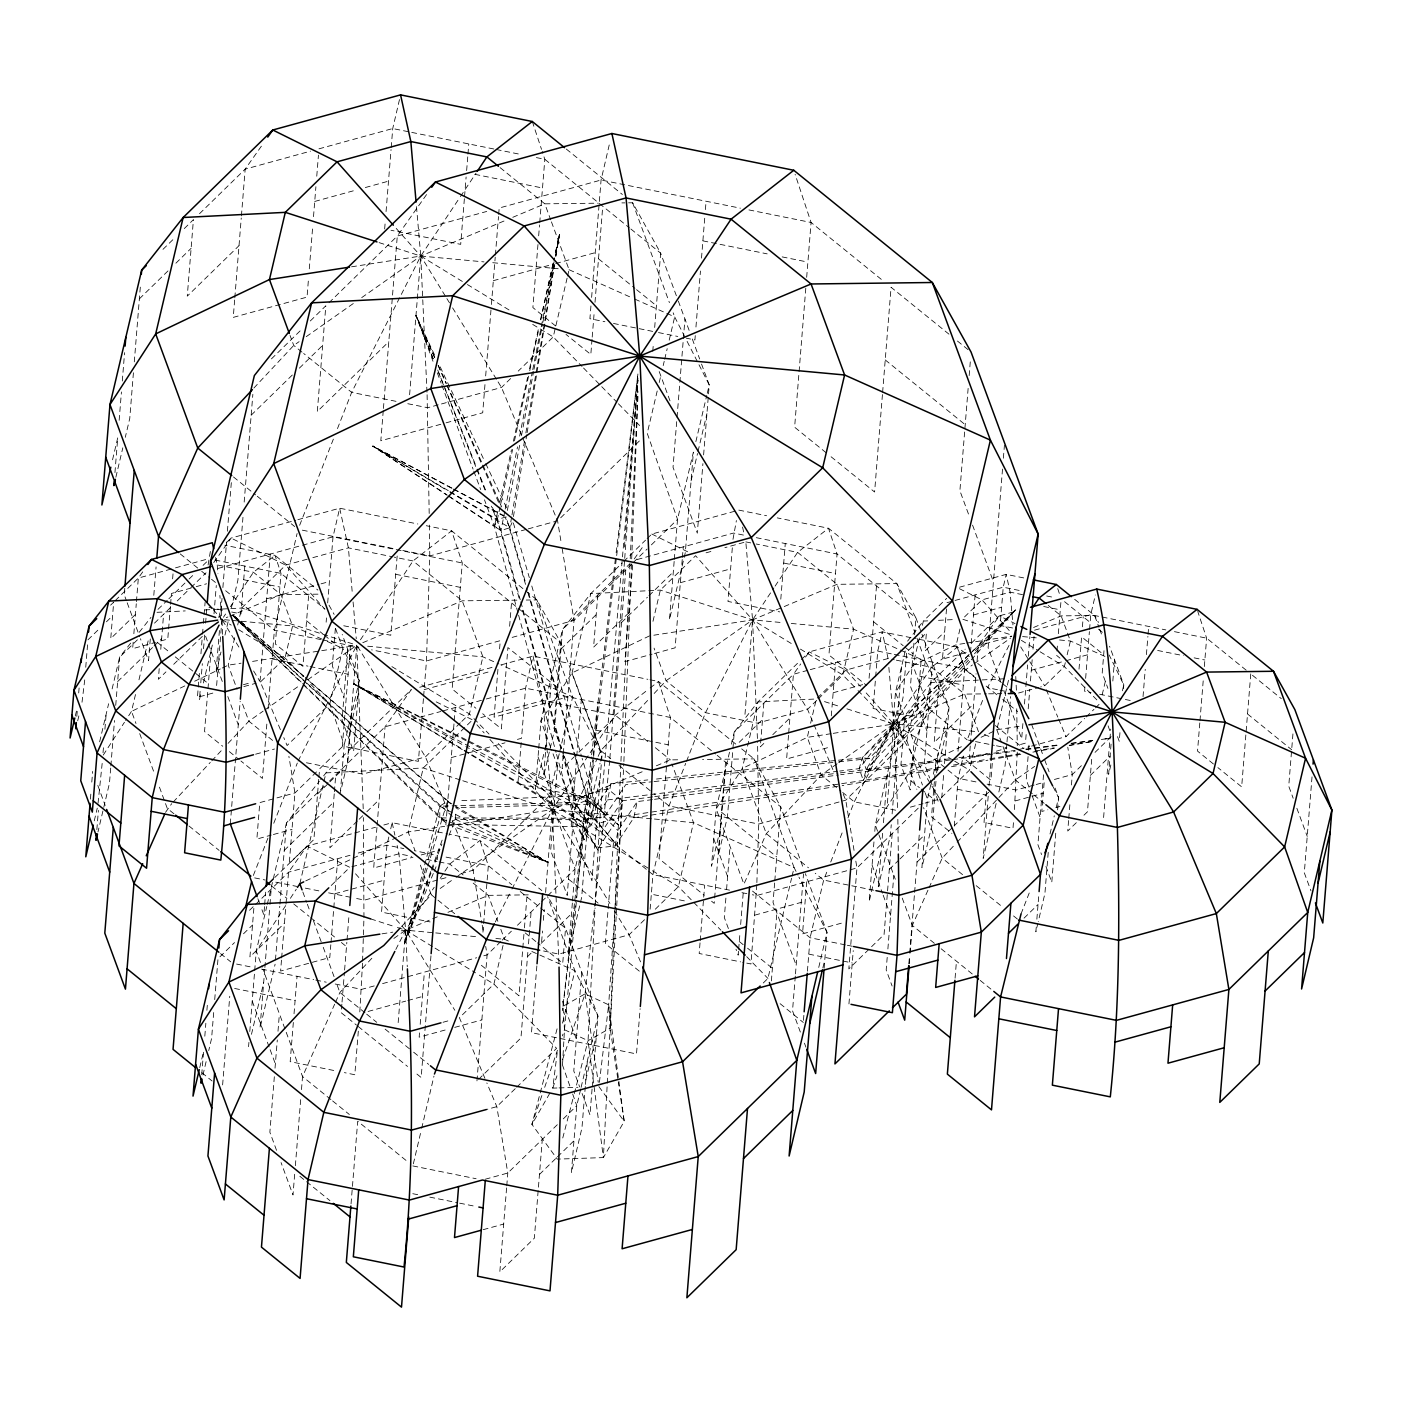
<?xml version="1.0" encoding="UTF-8"?>
<svg xmlns="http://www.w3.org/2000/svg" width="1402" height="1402" viewBox="0 0 1402 1402"><rect width="100%" height="100%" fill="white"/><g stroke="black" fill="none" stroke-linecap="round" stroke-linejoin="round"><path stroke-width="0.75" stroke-dasharray="5 3.75" d="M448.99 835.347L455.562 819.346L455.58 813.475M362.505 963.244L359.718 1013.751M362.575 961.071L363.889 919.694M363.959 917.521L363.346 817.576M756.817 884.75L750.964 963.98L742.674 962.298M756.87 882.594L758.727 824.078L757.606 744.637M1017.274 752.12L1014.347 811.46M616.74 905.745L623.802 763.722M623.89 761.531L631.601 561.028M631.689 558.855L638.068 393.208M620.841 763.442L610.15 1028.227L603.386 1157.596L557.26 1159.121L531.936 1124.369L557.453 1027.403M620.946 761.268L630.146 560.905M630.234 558.715L637.945 391.018M615.233 907.129L608.661 1004.813L624.205 1121.355L603.386 1157.596L588.051 1040.687L595.061 907.935M595.167 905.762L599.53 823.079L604.998 759.796M616.617 907.935L610.15 1028.227L618.002 1080.206M562.553 1064.241L564.48 1029.734L576.537 899.856M615.373 904.956L622.383 800.77L607.609 788.8L588.805 793.97L584.774 811.11L562.465 1010.614M609.712 760.55L595.289 901.048M609.87 758.359L624.556 560.537M624.714 558.364L637.945 380.1L624.363 547.621M76.812 716.352L77.32 710.148M78.705 692.956L79.231 686.437M84.733 679.9L81.947 702.77M85.75 667.247L87.783 641.958M114.946 472.579L117.733 437.792L111.792 462.993M119.152 420.32L121.431 391.947M122.307 381.029L124.585 352.638M90.429 799.122L91.112 790.605M91.796 782.088L92.655 771.45M133.418 372.757L129.755 418.409L125.286 437.319M134.294 361.891L140.358 286.551M96.843 829.633L98.403 810.374M102.171 763.407L97.754 806.027M103.029 752.734L103.73 744.199M104.922 729.25L106.131 714.319M124.778 588.279L124.252 594.798L126.46 600.792M110.688 768.068L109.461 783.21L97.982 831.877M110.863 765.913L114.508 720.505M115.735 705.364L119.608 657.188L132.664 640.609M133.172 642.256L132.647 648.67L155.394 642.414M133.856 633.722L136.274 603.789M136.432 601.651L138.342 578.062L144.318 569.598M150.294 638.962L148.542 660.692L140.445 638.734M153.799 595.307L156.078 566.916M159.215 668.596L158.356 679.287L165.944 671.891M160.774 649.336L163.596 614.251M170.413 606.47L167.784 639.014L157.462 641.853M170.588 604.297L171.447 593.467L194.195 587.21M172.621 578.851L173.129 572.577M199.364 673.381L197.437 697.337L216.258 692.15M200.942 653.77L202.344 636.35L172.008 665.968M202.519 634.195L203.22 625.52M203.395 623.347L203.921 616.845M204.096 614.672L205.095 602.439M208.092 565.006L210.475 550.723M200.1 691.344L199.417 699.861L201.397 691.431M200.784 682.827L202.326 663.654M203.535 648.74L204.727 633.827L207.706 641.906M205.586 623.136L206.795 608.188M234.642 299.993L233.258 317.378L307.038 297.101L308.598 277.526M234.817 297.82L241.249 218.011M241.424 215.89L245.175 169.134L262.752 144.231M211.194 648.775L204.534 731.529L222.743 746.267M214.015 613.831L216.294 585.458M219.431 630.497L215.996 673.1L220.973 652M220.289 619.842L222.007 598.391M222.883 587.561L226.546 542.048M227.404 531.218L231.418 481.377M216.627 685.508L221.954 619.474L219.869 595.464M242.967 517.285L237.884 580.288L231.418 607.714M244.176 502.074L252.851 394.33M201.713 1074.686L203.588 1051.307M204.815 1036.201L205.849 1023.232M206.9 1010.281L207.601 1001.641M244.807 566.075L240.969 613.901L228.175 611.307M213.682 1012.542L211.597 1038.391L208.723 1050.606M214.716 999.608L218.011 958.688L234.52 942.582M230.296 823.885L240.163 701.315M222.62 1084.92L229.753 996.261M270.288 554.07L260.159 680.093L253.885 681.81M266.836 724.098L262.454 778.443L240.951 761.023M268.062 708.886L274.389 630.199L297.101 533.514M309.299 268.834L312.804 225.354M313.505 216.662L315.906 186.711M316.764 176.196L318.447 155.149M248.575 1046.698L248.925 1042.369M249.784 1031.522L254.516 972.83M254.691 970.657L256.268 951.047L266.766 906.516M264.505 906.621L263.839 914.875L260.86 906.779M264.663 904.553L265.661 892.18M264.715 969.658L260.001 1028.244L275.107 964.226M264.89 967.485L269.797 906.603M269.973 904.43L271.357 887.045M275.458 959.932L279.769 906.218M279.944 904.08L286.464 823.044L319.376 781.247M308.598 595.745L302.92 666.336L275.335 643.991L281.013 573.4L275.055 555.385L224.881 545.255M281.469 960.16L280.61 971.043L329.785 957.513L330.819 944.755M281.644 957.987L285.815 906.218M285.99 904.08L288.549 872.202L306.968 846.125L352.673 833.559M274.336 1076.718L269.867 1132.22L276.58 1150.446M275.02 1068.184L277.298 1039.951M277.999 1031.241L279.401 1013.804M293.333 1022.461L290.179 1061.664L336.042 1070.935M294.034 1013.751L297.049 976.3M326.14 622.19L326.491 617.914M327.682 602.93L333.01 536.826L339.67 508.207L417.831 523.997M318.727 779.337L313.89 839.5L289.25 863.544L294.928 792.954L288.882 756.309M318.902 777.251L319.568 768.892L344.226 744.848L359.315 680.829L342.211 634.44M335.341 628.517L332.344 665.897L343.911 697.285M294.665 1174.28L293 1194.977L281.066 1162.591M295.366 1165.693L300.782 1098.292M301.483 1089.599L302.534 1076.561L334.657 1004.183M334.237 793.847L329.891 847.807L357.615 820.748M334.395 791.744L335.761 774.938M347.749 649.459L342.07 720.05L353.637 751.437L359.315 680.829L342.859 648.443L335.446 628.306M350.43 645.568L342.351 746.004L418.392 761.374L423.457 698.336M384.656 228.982L385.357 220.289M386.058 211.597L391.053 149.593M391.211 147.49L392.735 128.546L399.605 99.086M340.371 792.673L344.226 744.848L329.785 703.874L308.896 682.459M330.995 942.635L337.742 858.672M347.345 763.091L356.827 645.218L249.644 661.849M351.762 712.829L347.924 760.655L340.844 790.658M383.254 410.628L380.818 440.771L441.122 424.193M383.429 408.473L397.292 236.044L426.804 194.212M341.86 1004.165L341.177 1012.682L356.494 1025.09M342.035 1002.044L344.436 972.217M344.594 970.079L346.837 942.319M347.013 940.146L349.098 914.139M358.316 1031.171L354.811 1074.738L344.384 1072.618M409.612 394.751L420.758 256.058L416.271 204.201M397.152 555.998L390.772 635.264L340.739 625.152M376.945 827.443L373.686 868.013L412.942 857.218M377.12 825.322L385.042 726.814L411.329 689.574L325.965 772.888L320.707 779.582M351.043 1203.845L357.703 1121.249L407.842 1161.872M423.632 696.163L426.471 660.955L429.783 555.946L429.327 523.244M398.168 1022.619L405.616 930.157L398.992 853.818L397.169 845.511M464.377 198.716L460.697 244.351L391 230.261M464.553 196.543L466.112 176.967M466.638 170.571L467.795 156.235M467.953 154.185L468.776 143.933M419.496 1032.888L419.163 1037.165L446.344 1029.681M420.197 1024.319L424.385 972.129M437.284 859.654L437.617 855.395L414.379 850.699M430.957 955.831L421.161 1077.49L414.361 1071.969M445.871 824.832L454.073 722.749M454.248 720.575L455.3 707.502M484.969 384.604L482.709 412.766L443.207 423.614M485.67 375.946L491.243 306.652M491.419 304.497L495.221 257.162M495.397 255.041L498.499 216.574M498.674 214.436L499.182 208.022L601.072 180.017L740.361 208.179M497.938 669.35L494.1 717.176L567.88 696.899M499.585 648.863L500.251 640.661L426.471 660.955L371.548 649.845M537.965 244.526L532.883 307.564L556.051 326.333M538.666 235.816L539.542 224.951M539.717 222.778L544.817 159.302L542.171 151.346M482.954 932.172L483.48 925.723M483.655 923.567L488.317 865.647L479.957 840.446L449.972 834.4M509.627 626.273L511.52 602.86M476.96 1080.889L487.107 954.885L485.705 946.42M521.193 742.622L517.881 783.823L590.295 798.474L597.988 702.823M538.561 750.508L535.441 789.396L544.274 751.945M538.736 748.405L540.944 721.014L562.535 629.48L590.785 593.624L622.085 563.061M524.436 927.879L526.924 896.929M506.595 1187.915L499.831 1271.877L534.337 1238.194L538.263 1189.299M506.77 1185.794L507.787 1173.036L496.816 1106.651L486.844 1082.94M527.835 952.396L520.948 1037.953L478.485 1079.417M528.519 943.879L531.095 911.948M545.536 752.313L543.608 776.2L554.421 730.424L562.535 629.48L629.954 563.674M545.711 750.14L551.74 675.238M536.861 965.925L531.481 1032.678L636.49 1053.918L640.136 1008.686M590.943 305.916L589.909 318.692L604.91 321.741M591.626 297.399L601.072 180.017L609.923 141.952M541.628 941.706L542.504 931.016M543.363 920.308L544.221 909.618M545.588 892.478L552.265 809.62L546.973 748.545M557.488 765.878L550.671 850.541L567.214 895.422L574.014 810.742L597.287 758.359M592.03 339.266L590.82 354.478L565.987 334.377M592.205 337.093L594.308 310.999M595.009 302.306L602.58 208.337M563.148 755.59L562.097 768.629L574.277 756.747M563.324 753.417L574.031 620.367L561.781 546.219M538.438 1187.179L542.294 1139.353M581.392 698.739L571.245 824.762L591.907 880.771L601.388 762.881M572.349 903.063L568.213 954.376L581.69 897.245L588.56 811.881M572.507 900.943L575.083 868.995L600.038 763.214M597.778 595.079L593.589 647.181L628.832 612.779M581.742 972.147L573.786 1070.988L579.674 1086.953M601.546 760.848L602.036 754.749L560.747 642.729L536.896 599.916L451.619 530.832L426.278 525.715M625.783 569.86L613.848 718.122L575.801 755.257M585.3 1086.532L581.97 1127.839L571.403 1172.633L576.783 1105.687L580.638 1089.389M585.475 1084.359L587.368 1060.876M632.67 565.024L624.889 661.639L652.105 654.156M592.065 1089.056L589.979 1114.905L580.41 1088.951M592.24 1086.9L597.935 1016.064L565.549 928.212L547.884 896.491M613.463 842.69L605.349 943.651L639.855 971.604M652.754 351.411L653.455 342.701M654.681 327.49L660.657 253.149L632.617 202.782L621.892 202.904M676.693 421.651L673.03 467.287L697.32 533.181L702.91 463.624M677.043 417.288L679.69 384.534M679.865 382.36L683.195 340.879M683.37 338.688L684.947 319.043M674.152 561.431L669.455 619.772L685.315 552.563L693.394 452.145L677.534 519.353L674.309 559.328M695.269 335.621L694.919 339.932L686.349 338.197M695.953 327.017L700.457 271.024M701.508 258.108L704.733 217.923M705.399 209.581L706.082 201.24M650.125 909.179L651.334 894.178L684.474 900.89M651.509 892.022L652.911 874.638L669.034 805.94L685.701 763.371M682.231 559.503L675.133 647.812L654.208 653.577M682.406 557.4L683.265 546.868M703.611 454.931L709.237 384.937L700.404 360.98M700.036 942.88L699.177 953.5L740.606 961.877M700.211 940.76L704.68 885.118M732.317 547.796L727.988 601.44L779.775 611.903M732.983 539.367L736.4 520.545M725.57 762.162L714.214 903.344L710.867 900.645M725.22 770.399L718.402 855.132L727.463 816.718L732.615 752.664M732.948 748.405L734.28 732.002L757.974 701.911L799.876 661.008M725.885 898.104L724.308 917.521L728.707 929.403M726.569 889.464L730.039 846.457M744.988 714.319L752.576 619.877L745.811 541.891L724.887 547.656M738.503 951.257L738.188 955.165L735.997 949.224M738.661 949.312L739.976 932.996M740.659 924.496L743.235 892.618M763.845 703.138L760.322 746.863L765.001 742.306M805.799 288.181L794.619 427.207L826.952 453.407M806.676 277.316L811.075 222.48L795.109 174.304M780.791 599.162L785.278 543.52M774.623 882.98L773.045 902.485L796.178 965.242M774.798 880.807L780.739 806.851L754.013 758.868L740.606 748.002M788.52 735.261L786.61 758.99L828.757 747.389M788.678 733.106L793.427 674.274L800.7 663.952M771.38 980.927L777.006 910.932M795.302 976.09L792.516 1010.789L800.717 1033.064M795.477 973.917L803.521 873.937M806.711 881.77L802.522 933.872L842.287 922.937M803.469 1020.323L803.977 1013.909M807.412 971.218L810.111 937.745L823.657 880.088L827.583 870.064M831.298 715.861L835.574 662.673M824.113 968.274L827.005 932.348L805.361 873.639M882.436 394.575L874.603 492.014L828.652 454.791M882.612 392.402L891.076 287.27L948.944 334.149M869.082 678.217L876.495 585.948M848.946 1003.92L853.24 950.626M875.321 681.144L873.113 708.483L916.575 717.263L921.184 659.869M875.672 676.851L877.74 651.089L882.226 631.846L915.664 638.611M873.954 841.901L869.152 901.539L881.227 850.331M874.795 831.351L875.304 825.024L899.471 722.608L931.068 682.494L965.207 649.161M882.594 833.331L878.3 886.765L890.375 835.574L891.251 824.726M883.453 822.711L887.396 773.816M887.378 803.206L893.757 723.958L888.465 662.866M901.539 666.756L897 723.222L903.028 697.618L906.691 652.07L926.407 632.828L924.952 651.054L944.668 631.811M892.128 813.879L899.471 722.608L969.22 654.524M892.18 833.559L884.066 934.521L848.823 968.922L856.955 867.961L855.553 859.479M904.746 717.456L900.943 764.826L910.196 789.922L913.999 742.552L928.948 708.904L965.505 669.823L972.427 664.969M887.203 957.356L886.187 969.956L892.11 986.027M887.887 948.944L893.81 875.234M913.911 643.185L910.441 686.279L926.985 731.161M914.595 634.755L915.944 617.896L896.842 583.6L828.512 528.256L777.269 517.881M932.488 662.76L924.356 763.722L929.614 777.987M908.864 963.857L909.548 955.2M909.723 953.027L914.437 894.564M914.612 892.391L919.449 832.175M909.232 963.682L909.916 955.183M910.091 953.062L912.316 925.425L928.142 889.797M930.858 784.594L927.423 799.158L921.92 867.558L932.716 821.782L936.133 779.302M938.902 684.123L934.205 742.429L973.636 703.944M946.508 608.906L942.459 659.133L970.57 651.404L975.109 594.939M934.363 781.685L931.524 816.91L951.888 833.401M934.538 779.565L936.063 760.427M936.659 772.94L938.218 753.4M968.134 388.389L959.897 490.77L968.852 515.025M969.168 375.578L970.552 358.474M941.758 797.878L943.826 772.169M944.527 763.599L949.014 707.642L921.955 634.212M958.004 751.244L964.646 668.666L957.478 647.058L917.749 639.032M954.289 826.111L958.144 778.303L963.367 756.046M970.254 745.987L969.238 758.587L987.972 753.435M970.429 743.884L976.072 673.714M977.106 660.745L978.333 645.639L999.363 615.828L1015.942 611.272M955.077 978.175L956.444 961.176M1002.518 469.074L988.13 647.794L1000.8 682.178M1003.376 458.226L1004.428 445.24M986.517 791.447L984.029 822.431L1012.998 828.284L1013.664 819.872M989.023 785.909L990.916 762.408M992.283 763.371L990.916 780.195L962.788 757.395M1006.829 744.024L1005.094 765.562L998.627 792.971M1007.004 741.868L1010.632 696.636M1022.899 723.59L1021.672 738.784L1004.533 692.29M1024.476 704.032L1027.613 664.934M1028.314 656.241L1029.892 636.683M1026.141 734.56L1025.458 743.13L1017.116 745.426M1028.209 708.834L1029.769 689.556M1030.452 680.969L1032.17 659.711M1033.011 649.161L1034.028 636.508M1028.087 756.554L1026.229 779.67L1029.138 787.609M1028.595 750.193L1029.278 741.605M1043.526 774.815L1037.901 844.652L1041.563 854.572M1056.968 651.054L1057.651 642.379M1058.352 633.704L1061.016 600.739M1036.201 927.581L1035.868 931.787L1037.76 923.708M1036.867 919.169L1038.917 893.722M1048.223 852.398L1044.928 893.389L1038.251 921.675M1055.741 833.209L1051.78 882.314L1045.945 866.454M1057.616 809.883L1058.598 797.598L1054.952 787.679M1079.014 669.175L1081.608 636.841L1103.672 654.716M1082.414 626.817L1083.22 616.792M1068.587 820.538L1067.746 831.035L1076.841 822.168M1068.762 818.435L1069.936 803.714M1071.443 784.98L1072.285 774.57L1067.763 747.161M1084.938 686.962L1084.605 691.239L1091.036 692.535M1085.639 678.375L1089.389 631.601M1089.564 629.498L1090.756 614.724L1095.348 594.991M1091.685 759.323L1087.461 811.793L1082.905 816.244M1104.005 650.703L1102.217 672.925L1107.913 688.382M1112.837 681.022L1114.537 659.764M1103.602 817.541L1110.717 729.128M1111.067 744.094L1108.631 774.342L1110.962 764.493M1119.953 732.668L1119.252 741.343L1116.395 733.632M1123.493 688.522L1123.791 684.877L1109.56 646.252M1143.033 696.654L1145.241 669.315M1146.415 654.611L1147.888 636.385M1148.045 634.387L1148.694 626.431M1199.797 722.924L1197.536 751.104L1216.2 766.228M1199.972 720.751L1203.477 677.376M1204.336 666.528L1206.631 638.155L1197.746 611.412M1250.759 673.906L1241.664 786.855L1217.9 767.613M1291.487 751.875L1288.736 786.172L1293.17 798.229M1291.838 747.616L1293.187 730.757M1312.027 776.866L1304.298 872.815L1310.975 890.883M605.173 757.623L622.295 559.065M622.488 556.892L637.928 377.979M576.73 897.701L584.774 811.11L591.346 756.957M562.605 1059.439L585.09 993.86L595.044 903.203M593.116 757.133L576.169 897.981M593.361 754.959L616.424 557.751M616.687 555.578L637.963 373.528L615.811 555.49M599.408 1082.309L608.661 1004.813L585.09 993.86L563.008 1006.303L564.48 1029.734L562.36 1035.903M591.609 754.784L615.548 557.663M563.008 1006.303L575.907 900.137M556.962 1087.987L552.756 1088.127L557.348 1051.518M513.447 516.584L526.784 434.778M527.134 432.622L554.526 264.715M555.928 256.11L559.451 234.59L554.701 255.883M511.625 517.005L509.802 527.783L525.505 582.443M511.993 514.849L524.401 441.56M525.873 432.92L554.333 264.768M555.788 256.145L559.451 234.59L554.806 255.847M507.349 510.468L519.862 444.171M521.474 435.619L533.601 371.46M534.004 369.322L542.486 324.405M542.889 322.267L553.79 264.522M555.402 255.97L559.451 234.59L555.21 256.023M652.351 799.613L637.209 801.611L633.792 817.787L615.092 846.002L598.531 847.789L584.879 834.137L587.806 818.698L610.974 783.736L647.794 779.933M615.092 846.002L618.019 830.562L637.209 801.611M504.808 511.169L500.987 530.464L520.23 599.723M505.228 509.031L517.513 446.852M519.634 436.127L532.339 371.81M532.76 369.655L554.789 258.161M584.879 834.137L607.557 799.911L610.974 783.736M500.093 506.805L497.324 519.564L494.38 526.469L518.004 613.007M500.567 504.685L512.624 449.394M514.464 440.876L529.308 372.827M529.763 370.689L539.051 328.156M540.892 319.656L554.351 257.986M497.71 511.555L494.38 526.469L500.987 530.464L509.802 527.783L512.01 522.613M499.603 503.038L511.467 449.762M513.377 441.244L527.625 377.331M529.518 368.814L538.543 328.331M540.453 319.814L554.228 258.021M388.827 836.994L386.934 845.161L381.537 912.106L430.116 921.938M390.72 828.827L392.157 822.694L447.834 833.962M413.345 1163.853L421.196 1130.433M421.687 1128.33L433.954 1076.123M115.875 477.223L122.815 447.816M75.287 716.001L77.18 708.01M77.706 720.786L79.125 714.775M99.647 741.816L108.62 703.734M112.125 688.925L119.608 657.188L137.799 639.417M94.267 820.836L97.264 808.148M135.486 694.533L131.508 711.375L125.619 720.488M138.973 679.795L148.892 637.7M203.395 682.984L212.35 645.025M218.817 617.599L221.306 607.048M224.951 635.124L228.929 618.264M234.695 637.665L228.211 665.179L237.061 689.188M237.692 624.977L241.687 608.047L285.675 565.111L310.771 558.224M199.75 1067.605L203.115 1053.34M202.957 1075.054L206.795 1058.755M267.274 904.395L286.464 823.044L328.05 782.456M251.484 1034.308L263.664 982.697M299.818 883.751L323.459 783.56M323.95 781.422L325.965 772.888L423.246 767.981L460.715 780.073M350.675 726.499L358.211 694.498M567.109 278.139L553.229 336.936L518.232 371.109M567.6 276.036L569.089 269.727L551.424 221.814M544.765 749.877L546.237 743.621M503.055 945.386L493.925 984.081L459.418 1017.747L486.021 1080.977M559.24 753.768L549.321 795.863L473.122 870.239L458.507 874.27M559.748 751.665L572.664 696.934L536.896 599.916L526.241 600.038M657.205 390.983L647.216 433.306L677.534 519.353L648.618 547.569M659.203 382.518L661.201 374.054M663.199 365.589L664.197 361.348M664.688 359.227L667.194 348.642M669.192 340.178L674.677 316.905L673.17 312.821M600.547 761.093L602.036 754.749L572.664 696.934L500.847 664.846M586.597 836.275L600.074 779.144M652.981 621.314L660.342 590.102L695.585 555.718L752.576 619.877L807.552 709.359L833.857 771.906M695.865 441.63L706.766 395.434M707.256 393.331L709.237 384.937L686.524 340.23M562.517 1023.162L574.89 970.727L547.586 896.632M691.081 480.833L697.513 453.529M698.021 451.426L706.941 413.625M652.596 796.897L622.383 800.77L618.335 817.892L599.53 823.079L584.774 811.11M581.111 1087.356L597.935 1016.064L574.89 970.727L539.682 954.99M585.826 1080.013L596.393 1035.202M729.513 752.208L716.159 808.814L711.533 866.208L720.593 827.793M731.406 744.129L734.28 732.002L793.427 674.274L808.165 670.209M808.709 731.301L807.289 737.364L821.169 775.026L841.025 791.114M810.619 723.222L816.35 698.967L845.914 670.103L888.079 658.519L894.283 659.764M763.284 982.977L767.928 978.421L791.569 878.23M792.077 876.092L794.093 867.558L754.013 758.868L702.56 759.498M818.733 967.45L827.005 932.348L798.93 877.091M822.851 967.941L824.814 959.687M905.254 651.001L895.492 692.36L892.426 730.617L898.454 705.013M919.397 637.98L912.912 665.442L895.492 692.36L913.999 742.552L958.144 778.303L976.756 782.071M922.376 625.31L923.375 621.086L946.665 598.356M959.967 628.972L956.252 644.727L965.505 669.823L975.687 678.077M933.311 774.202L949.014 707.642L925.478 661.306L915.681 634.72M937.149 770.855L947.454 727.165M941.425 797.51L969.448 770.171L975.652 743.884M997.295 727.726L1008.897 678.568M996.139 803.521L983.188 858.375L988.515 792.323L954.324 825.69M1065.292 662.655L1064.363 666.581L1044.648 685.841L1040.634 686.945M1067.15 654.769L1070.409 640.994L1061.156 615.881L1047.574 604.893M1050.01 833.98L1054.304 815.789M1056.214 807.692L1058.598 797.598L1052.674 785.926M1102.165 694.849L1105.652 680.075M1122.406 690.783L1123.791 684.877L1109.175 654.997M562.763 1137.968L573.751 1095.681M574.312 1093.56L588.051 1040.687L610.15 1028.227L608.661 1004.813M841.673 783.665L863.282 780.441L866.191 769.523L893.757 723.958L931.524 667.299L957.478 647.058L969.273 656.627M454.967 817.962L572.156 818.225L584.424 839.798L573.313 815.649L576.362 804.362L562.903 755.836M464.132 750.753L582.04 822.185L593.169 817.857L596.218 806.571L582.11 758.254M425.682 868.101L404.547 943.371L433.341 873.358M428.031 859.741L439.772 817.927L439.79 806.203L232.644 615.145L452.338 816.385M427.26 868.101L404.547 943.371L431.203 872.447M427.89 866.015L447.466 801.208L305.531 677.937M541.855 1095.575L531.936 1124.369L550.671 1091.755M544.677 1087.339L557.418 1050.308M552.756 1088.127L556.98 1075.825M430.712 871.536L404.547 943.371L439.79 806.203L447.466 801.208L548.007 862.458L451.987 825.901M431.448 869.485L443.418 836.661M431.974 870.432L441.875 844.092M299.66 525.277L333.536 438.686M337.479 428.609L351.657 392.367L420.758 256.058L459.225 198.383M253.341 875.461L268.255 837.327M273.758 823.289L297.312 763.074M686.489 761.356L705.521 712.689L752.576 619.877L773.904 587.894M830.72 862.037L843.268 829.931M847.982 817.892L854.274 801.839L893.757 723.958L964.629 694.113L986.447 693.85M973.426 741.132L967.17 739.87L982.855 699.738M1021.024 913.946L1030.593 889.516M434.164 871.361L436.635 865.349M165.524 812.336L171.727 803.626M335.534 1002.237L339.88 992.458L373.545 956.462M598.146 756.432L600.722 750.613L648.25 699.791M929.018 887.834L942.197 858.147L955.621 843.776M298.1 761.076L356.827 645.218L425.437 756.887L448.868 812.582M395.802 949.487L405.616 930.157L434.199 887.291M495.292 921.99L511.011 890.989M511.993 889.061L552.265 809.62L615.233 715.195L648.495 689.258M1009.019 645.393L987.569 687.699L997.926 689.802M940.514 767.245L863.282 780.441L893.757 723.958L976.335 731.564M103.257 755.065L124.445 722.293M285.693 905.587L256.268 951.047L262.227 967.24M290.389 898.314L296.278 889.218M587.806 818.698L604.367 816.91L625.8 784.577L651.86 781.808M622.383 800.77L601.458 832.35L593.116 821.73M598.531 847.789L618.965 816.945L839.5 783.981M460.434 196.578L476.049 173.147M222.62 634.335L221.954 619.474L225.582 614.023M230.419 606.751L253.429 572.261L275.055 555.385L317.886 590.084M360.419 639.838L413.029 560.94L451.619 530.832L462.274 562.973L452.145 688.978L475.909 708.238M440.158 878.353L443.733 872.99M444.925 871.203L449.692 864.07L479.957 840.446L541.82 890.568M775.096 586.124L797.598 552.37L828.512 528.256L837.064 554L828.933 654.944L866.734 685.56M213.752 562.57L231.05 538.07L295.804 520.265M634.265 558.907L644.289 544.695M805.554 657.082L809.199 651.912L882.226 631.846L888.079 658.519M866.208 692.956L893.757 723.958L859.216 768.629L839.693 771.065M139.184 632.32L150.943 617.406M907.585 641.152L923.375 621.086L927.703 620.876M969.833 661.429L873.148 770.434L840.674 774.71M971.288 659.799L1016.029 609.362L970.517 653.262M952.834 760.024L893.757 723.958L862.265 757.746L859.216 768.629L863.282 780.441M253.867 388.056L293.737 345.435L299.099 341.667M173.2 802.049L210.282 762.408M211.772 760.83L222.164 749.72M228.088 743.375L248.855 721.189L263.12 711.147M401.603 926.477L431.29 894.739L419.338 862.353M654.191 693.447L666.09 680.741L752.576 619.877L837.047 584.319L896.842 583.6L914.928 632.67M968.957 654.787L862.265 757.746L866.191 769.523L968.554 660.114M974.478 653.77L1016.029 609.362L974.688 651.334M957.128 842.181L1015.328 779.968L1034.676 766.351M838.659 761.864L869.082 758.622L968.572 657.556M162.982 249.346L175.162 237.464M184.293 228.561L193.423 219.641L187.272 296.155L239.023 245.648M199.522 213.7L245.175 169.134L310.525 151.153M139.359 298.854L168.293 270.621M175.898 263.19L191.11 248.329M271.445 358.877L302.517 328.541M310.298 320.97L325.825 305.794L317.325 411.469L388.792 341.702M328.944 302.762L397.292 236.044L486.704 211.457M251.168 415.185L293.123 374.229M299.345 368.165L322.635 345.418M110.618 605.138L113.685 602.124L110.758 638.558L135.398 614.514M115.227 600.617L138.342 578.062L171.394 568.984M87.94 639.838L100.278 627.816M106.429 621.805L112.598 615.793M157.97 609.397L167.294 600.301M168.853 598.777L187.517 580.568M189.06 579.044L193.739 574.487M203.062 565.392L209.284 559.31M226.388 542.627L231.05 538.07L285.675 565.111L324.878 609.257M154.5 623.136L171.184 606.856M177.248 600.932L189.375 589.085M190.9 587.596L206.059 572.787M117.645 681.582L152.538 647.531M154.045 646.042L161.633 638.646M510.608 378.54L501.478 387.46L440.351 404.267M280.418 729.653L260.386 682.038L285.027 657.976L292.58 625.975L281.013 594.606L253.429 572.261L217.222 564.936L215.435 556.857M560.677 517.794L641.029 439.352M316.501 771.906L294.928 792.954L259.791 802.61L256.864 839.044L271.34 835.066M329.593 780.949L385.042 726.814L440.841 711.48M317.553 793.953L328.348 783.42M329.873 781.913L342.211 769.891M284.273 850.366L333.553 802.259M274.774 877.529L306.968 846.125L349.799 867.33L330.311 886.379M249.556 910.266L254.06 905.885L249.942 956.883L284.448 923.217M255.567 904.395L288.549 872.202L350.044 855.29M359.157 819.241L365.309 813.23M366.851 811.723L379.171 799.701M623.645 561.536L645.551 540.156M647.128 538.631L651.807 534.039L736.769 510.678M243.51 933.785L252.518 925.005M460.329 722.836L425.437 756.887L362.732 774.132L306.425 762.758M461.836 721.364L469.425 713.951L482.901 656.837L462.257 600.827L413.029 560.94L394.26 557.137M631.864 563.919L574.031 620.367L510.784 637.77M633.389 562.43L647.093 549.058M471.002 721.382L423.246 767.981L408.157 831.982L414.869 850.208M560.958 649.021L596.2 614.619M621.542 622.47L647.426 597.217M648.951 595.727L673.293 571.946M500.759 941.548L487.107 954.885L478.748 957.18M502.267 940.076L511.38 931.191M517.443 925.267L540.191 903.063M541.715 901.574L546.254 897.14M547.779 895.65L575.083 868.995L549.321 795.863L496.553 741.781M801.436 659.501L809.199 651.912L845.914 670.103L860.407 686.419M739.187 742.324L762.53 719.541M527.502 956.655L532.041 952.221M541.154 943.336L571.49 913.718M772.782 734.701L789.904 717.999M816.735 700.387L807.552 709.359L757.308 723.169L705.521 712.689L666.09 680.741L654.051 648.11M818.277 698.879L842.777 674.958L853.59 629.183L837.047 584.319L797.598 552.37L756.169 543.994M644.534 919.712L629.13 934.748L558.872 954.079L541.838 950.626M655.312 909.197L678.428 886.642L693.517 822.641L671.891 763.932M971.428 643.097L999.363 615.828L1015.03 623.592M515.217 1088.706L496.816 1106.651L486.441 1109.508M516.742 1087.216L556.576 1048.328L493.925 984.081L477.363 973.969M970.745 653.034L978.333 645.639L1011.631 636.473M897.701 744.48L937.132 705.977M557.295 1124.719L507.787 1173.036L484.391 1179.468M563.289 1118.866L576.783 1105.687L571.736 1091.334M539.472 1174.42L555.963 1158.315M557.47 1156.86L573.961 1140.755M918.24 808.13L856.955 867.961L756.467 895.58L752.331 894.756M889.306 869.38L898.507 860.407M900.031 858.918L924.549 834.979M917.048 862.09L952.782 827.198M1031.539 746.109L1066.011 736.628L1084.64 718.455M1086.199 716.93L1093.963 709.359M1095.505 707.852L1100.167 703.296M1081.38 765.685L1072.285 774.57L1054.216 779.53M1095.032 752.366L1111.716 736.085M1090.388 775.359L1110.104 756.116M1024.056 918.135L1038.058 904.465M650.16 687.961L658.467 681.477L738.942 746.653M306.267 336.638L354.566 302.639M361.716 297.61L420.758 256.058L504.79 220.692M264.908 709.903L300.554 684.807M307.686 679.795L356.827 645.218L363.223 808.884M440.175 888.482L454.406 878.476M456.193 877.214L552.265 809.62L644.359 770.837M393.857 938.429L405.616 930.157L437.88 916.575M974.145 663.742L1010.439 638.208M837.099 763.81L821.169 775.026L766.316 833.647L743.919 884.119L716.159 808.814L742.289 768.436L757.974 701.911L814.176 699.072M838.869 762.565L893.757 723.958L939.883 799.035L925.127 803.083M452.495 821.344L455.562 819.346L595.675 819.732L615.32 843.18L593.169 817.857L465.85 746.6M184.801 685.928L131.508 711.375L135.994 723.502M194.668 681.214L220.324 668.947M222.287 668L228.211 665.179L241.074 663.181M649.547 635.877L572.069 672.89L540.944 721.014L550.723 747.511M305.724 880.929L396.328 837.642M398.308 836.696L408.157 831.982L444.714 826.321M961.369 746.705L910.143 771.188L875.304 825.024L895.3 879.247M981.067 737.294L996.822 729.776L1022.444 725.798M512.782 217.31L544.8 203.833L598.339 203.185M213.402 609.852L221.954 619.474L227.86 616.985M229.823 616.144L281.013 594.606L322.828 594.097M362.803 642.694L462.257 600.827L517.706 600.144M656.381 765.79L670.384 759.884L678.971 759.779M1033.589 627.483L1061.156 615.881L1094.594 615.478L1098.485 622.453M447.957 912.334L488.299 895.352L530.604 894.827M462.257 749.614L353.725 683.843L576.362 804.362L587.508 800.034L618.475 824.902L597.375 803.994L586.404 795.477L458.314 800.752M318.955 148.84L392.735 128.546L409.629 131.963M314.731 201.45L356.879 189.848M365.326 187.535L388.512 181.156M493.329 280.68L553.632 264.084M555.718 263.523L595.219 252.658M438.248 404.845L427.698 407.737L404.459 403.04M297.89 519.686L339.67 508.207L348.397 547.867L352.323 593.291M175.513 567.845L208.6 558.75M218.029 568.441L333.01 536.826L462.274 562.973L516.602 606.978M196.245 586.649L206.585 583.793M312.856 557.645L348.397 547.867L392.174 556.717M266.695 598.794L318.955 584.424M321.04 583.845L329.417 581.55M526.153 529.448L429.783 555.946L402.181 550.355M528.256 528.869L555.49 521.386M637.209 559.521L733.491 533.058L745.917 535.564M706.047 552.826L714.424 550.53M243.44 684.684L251.799 682.388M243.843 686.577L256.251 683.177M680.373 582.689L730.617 568.879M419.724 687.26L493.171 667.072M501.565 664.758L533.04 656.101L647.847 679.322M424.158 689.644L491.611 671.102M255.62 754.188L274.512 749.001M442.909 710.919L484.233 699.545M486.301 698.985L525.575 688.189L670.419 717.473L715.546 754.031M480.816 717.596L542.802 700.544L615.233 715.195L648.653 742.289M959.546 587.193L1006.215 574.364L1025.02 578.185M947.016 602.667L953.027 601.002M955.042 600.459L1003.219 587.21L1021.848 590.978M451.269 757.606L505 742.832M517.408 739.415L521.544 738.276L525.575 688.189L533.04 656.101L542.802 700.544L546.78 746.355M973.496 614.97L1001.606 607.241M810.286 669.63L877.74 651.089L892.215 654.015M273.408 834.505L292.002 829.388M1034.536 630.181L1090.756 614.724L1165.851 629.919M833.156 692.746L862.668 684.632M354.759 832.981L375.526 827.268M383.85 824.989L392.157 822.694L394.891 835.136M358.229 853.047L386.934 845.161L403.829 848.578M1031.311 670.261L1063.767 661.341M1065.8 660.78L1087.531 654.804M351.849 866.769L398.992 853.818L411.662 856.377M421.213 854.94L439.807 849.84M1018.553 693.009L1038.619 687.488M334.92 893.74L384.113 880.228M445.976 877.705L364.502 900.102L353.935 897.963M996.296 751.157L1006.706 748.282M1019.359 749.457L1029.506 746.67M910.371 807.149L923.007 803.661M1034.133 785.05L1016.064 790.027L987.096 784.156M1036.148 784.507L1044.175 782.298L1041.826 811.443L1047.855 809.795M1015.188 800.945L1043.298 793.217M374.229 985.921L361.681 989.356L334.57 983.889M382.588 983.608L476.662 957.759M1055.881 807.587L1059.894 806.483M368.078 1011.455L405.704 1001.116M407.789 1000.537L422.423 996.507M754.889 915.12L805.134 901.311M443.032 1022.268L451.216 1020.008M454.704 1027.386L481.867 1019.92M483.182 1229.677L503.686 1224.051M938.639 769.015L842.164 785.628M951.485 766.719L987.902 760.182M990.04 759.796L1022.163 754.048M1032.871 752.12L1054.286 748.282M1069.288 745.584L1092.841 741.36L1069.218 745.251M953.378 765.036L987.709 759.183M989.847 758.815L1019.885 753.68M1034.904 751.121L1054.199 747.827M351.587 266.801L420.758 256.058L484.023 261.894M653.84 635.211L752.576 619.877L782.667 622.646M964.786 643.395L956.252 644.727L912.912 665.442L928.948 708.904L967.17 739.87M966.924 643.062L1011.771 636.105M831.071 733.684L807.289 737.364L742.289 768.436L766.316 833.647L808.481 867.803M833.226 733.351L893.757 723.958L897.718 810.619M446.87 825.971L552.265 809.62L652.228 818.838M633.792 817.787L840.026 785.961M382.01 933.82L392.735 932.155M401.322 930.823L405.616 930.157L433.551 932.733M950.661 759.902L873.148 770.434L866.191 769.523M952.799 759.621L1015.241 751.139M1026.019 749.684L1058.3 745.303M1071.233 743.551L1092.754 740.624M1101.376 739.45L1109.981 738.293L1101.359 739.397M654.524 799.315L838.519 775.008M654.752 796.616L838.133 773.115M840.289 772.852L950.328 758.745M958.95 757.641L1015.048 750.456M1025.843 749.071L1060.35 744.655M1071.146 743.27L1092.719 740.501M607.557 799.911L837.52 771.328M654.033 781.562L836.486 762.092M656.469 779.039L836.275 760.427M838.431 760.199L862.265 757.746L869.082 758.622M157.024 612.323L185.257 610.904M204.78 609.923L228.666 608.713M230.839 608.591L241.687 608.047L354.776 644.552M938.516 620.332L955.813 619.456M1004.568 678.778L931.068 682.494L910.143 771.188L916.855 789.379M559.048 1087.917L577.922 1087.304M597.375 803.994L455.58 807.622L548.007 862.458L439.772 817.927L302.534 683.931M988.62 693.815L1001.711 693.657M446.274 817.944L439.772 817.927L447.904 824.341L583.127 826.742L598.303 850.628L582.04 822.185L562.202 750.824M492.75 262.7L558.189 268.728M1022.584 636.578L1039.969 638.19M1059.544 639.978L1070.409 640.994L1108.719 658.099M791.254 623.452L853.59 629.183L925.478 661.306L906.779 740.571L845.739 800.156L758.727 824.078L669.034 805.94L654.051 793.795M238.901 647.076L221.954 619.474L230.506 620.262M232.644 620.455L292.58 625.975L325.457 640.661M367.692 646.217L482.901 656.837L498.867 663.952M654.401 819.031L693.517 822.641L794.093 867.558L797.966 875.181M435.707 932.926L478.695 936.886M495.887 938.481L504.492 939.27L508.4 941.022M411.75 132.401L494.117 149.05M496.238 149.488L521.579 154.606M536.37 157.602L544.817 159.302L629.218 227.685M748.931 209.914L811.075 222.48L882.559 280.382M474.91 174.339L542.504 188.008M702.893 240.864L767.174 253.867M782.176 256.899L807.903 262.104M613.48 323.459L656.346 332.134M658.484 332.572L677.779 336.462M396.012 401.34L351.657 392.367L303.673 353.479M738.836 510.118L766.596 515.726M1046.681 595.99L1054.952 597.673M756.274 537.667L837.064 554L915.944 617.896L921.202 632.179M1022.531 594.658L1010.123 592.152L982.013 599.881L962.298 619.123L1011.841 635.106M745.811 541.891L754.101 543.573M1174.438 631.654L1206.631 638.155L1249.059 672.522M1043.719 606.505L1060.28 609.852M783.7 563.061L835.487 573.541M1157.666 650.475L1183.411 655.68M1194.136 657.853L1204.861 660.009M1012.559 627.973L1000.152 625.467L1003.219 587.21L1006.215 574.364L1010.123 592.152L1012.945 624.871M302.341 530.166L393.682 548.638M1099.624 694.27L1131.8 700.79M894.283 654.436L964.646 668.666L976.23 678.042M896.351 660.184L931.524 667.299L964.629 694.113L978.508 731.756M999.994 690.222L1006.198 691.466M919.87 676.272L963.314 685.052M395.679 574.294L460.312 587.368M214.997 560.046L281.013 573.4L324.826 608.889M243.72 579.727L279.927 587.052M975.529 741.57L994.333 745.373M996.436 745.794L1006.881 747.897M649.967 679.742L658.467 681.477L670.419 717.473L659.045 858.672L704.19 895.23M209.021 607.434L226.055 610.886M320.725 639.557L274.389 630.199L224.741 589.979M322.828 639.995L358.877 647.286M957.251 789.238L986.219 795.092M272.076 658.887L307.984 666.143M310.105 666.581L348.117 674.257M595.797 730.162L668.211 744.795M895.65 810.198L854.274 801.839L842.672 792.445M873.832 890.235L823.657 880.088L815.228 873.253M729.548 890.147L652.911 874.638L647.969 870.66M741.973 892.653L750.245 894.336M446.064 857.113L488.317 865.647L511.818 884.697M426.453 859.373L437.003 861.494M439.124 861.932L449.692 864.07L463.116 874.953M845.283 944.86L810.111 937.745L752.191 890.813M847.351 945.263L853.555 946.525M808.796 954.131L852.241 962.929M254.673 877.897L265.223 880.035M275.791 882.173L296.909 886.432M305.356 888.149L320.147 891.129M328.594 892.846L351.832 897.543M236.588 964.068L253.254 967.433M261.596 969.132L313.733 979.665M315.818 980.086L326.228 982.189M234.625 988.463L295.086 1000.678M412.854 1165.938L476.119 1178.732M412.784 1193.698L421.319 1195.415M429.836 1197.133L457.525 1202.741M459.646 1203.161L476.698 1206.614M379.083 242.616L420.758 256.058L465.534 283.397M791.236 643.483L752.576 619.877L660.342 590.102L590.785 593.624L572.069 672.89L600.722 750.613L610.729 758.71M824.499 701.596L838.746 706.205M846.896 708.834L893.757 723.958M462.783 780.739L552.265 809.62L650.598 869.661M370.724 918.906L395.346 926.845M397.397 927.511L405.616 930.157L433.2 947.016M569.089 269.727L632.845 298.205M634.826 299.099L674.677 316.905L685.543 338.285M984.344 734.368L990.18 736.979M327.385 641.52L342.859 648.443L329.785 703.874L287.095 745.531L283.765 737.592M531.866 951.502L537.737 954.131M564.48 1029.734L588.051 1040.687M455.562 819.346L548.007 862.458L439.79 806.203L573.856 802.487L587.578 821.537L576.362 804.362M959.406 588.682L982.013 599.881L1011 632.512M651.807 534.039L687.961 551.95M436.197 701.876L472.544 719.874M586.404 795.477L604.595 814.089L587.508 800.034L353.725 683.843L462.572 749.194M466.235 740.782L353.725 683.843L463.939 745.531M468.18 741.763L596.218 806.571M452.04 488.159L372.844 446.099L447.22 495.274M453.985 489.193L504.194 515.866M451.426 488.106L372.844 446.099L446.852 494.818M453.337 489.123L506.998 517.811M448.29 490.63L372.844 446.099L447.886 490.858M450.165 491.734L497.324 519.564L519.564 599.741M449.779 491.979L509.802 527.783L505.386 517.776M464.448 750.315L573.313 815.649L582.04 822.185M467.409 284.536L512.186 311.875M532.707 324.405L553.229 336.936L582.04 366.465M1021.375 640.346L1038.199 650.616M1040.056 651.755L1064.363 666.581L1098.677 701.771M800.437 649.108L842.777 674.958L856.499 689.013M954.674 761.146L969.448 770.171M391.894 666.616L469.425 713.951L472.439 717.053M652.456 870.782L678.428 886.642L720.908 930.209M221.954 619.474L231.225 625.134M238.638 629.656L285.027 657.976L302.937 676.342M435.041 948.138L475.523 972.848M448.658 496.01L500.987 530.464L491.366 506.14M449.026 496.483L494.38 526.469L484.479 499.848M572.156 818.225L583.127 826.742M447.466 801.208L450.708 803.767M957.443 341.036L969.36 350.693M885.223 359.928L965.224 424.718M1252.459 675.273L1281.305 698.652M566.285 149.05L622.4 194.51M1247.535 713.986L1291.663 749.737M630.882 229.017L660.657 253.149L677.587 299.064M1074.668 599.32L1094.594 615.478L1098.975 627.342M1064.556 601.668L1091.702 623.662M1098.502 629.165L1105.284 634.668M500.111 167.644L544.8 203.833L550.688 219.816M598.514 258.827L634.913 288.321M636.578 289.671L656.434 305.759M1056.617 655.4L1060 658.151M977.72 663.444L1001.326 682.581M1003.008 683.948L1008.056 688.032M986.149 686.086L997.733 695.48M1002.71 699.493L1017.607 711.568M873.621 621.769L903.203 645.726M904.851 647.058L913.053 653.718M995.315 725.535L1023.46 748.317M1032.293 793.725L1015.328 779.968L1001.992 743.831M1033.993 795.092L1044.175 803.346M910.932 780.809L919.414 787.696M921.114 789.063L932.996 798.684M962.578 874.655L942.197 858.147L923.567 807.587M976.178 885.661L1001.659 906.305M1013.541 915.927L1018.641 920.062M302.008 352.147L293.737 345.435L290.056 335.464M717.211 755.38L780.739 806.851L803.872 869.59M934.38 943.301L912.316 925.425L901.959 897.315M941.18 948.803L973.426 974.933M980.208 980.419L992.09 990.057M518.302 608.345L560.747 642.729L553.878 728.094L561.256 748.107M655.347 747.704L670.384 759.884M721.539 812.266L776.708 856.937M557.155 687.453L507.91 647.566L501.373 728.865L482.691 713.741M619.053 765.457L652.386 792.445M233.468 476.96L255.567 494.871M257.267 496.255L294.683 526.556M739.292 941.513L745.917 946.876M747.564 948.208L772.397 968.309M646.34 869.328L574.014 810.742L551.459 749.562M780.125 1003.692L803.293 1022.461M306.582 620.788L322.81 633.932M324.44 635.246L334.167 643.132M180.21 553.895L200.065 569.983M201.713 571.315L209.914 577.957M211.544 579.289L216.469 583.267M568.511 879.124L598.093 903.098M520.212 891.497L565.549 928.212L562.728 963.279L537.544 942.88M473.193 883.102L488.299 895.352L497.868 921.307M535.862 941.531L524.103 932.015L518.985 995.771L480.36 964.488M157.077 642.151L168.661 651.527M175.285 656.89L208.39 683.703M272.619 740.431L248.855 721.189L241.477 701.175M431.29 894.739L436.302 898.805M437.967 900.154L454.686 913.701M229.367 751.63L239.286 759.674M271.602 885.994L286.919 898.402M293.719 903.904L309.036 916.312M310.753 917.697L334.57 936.992M341.387 942.512L346.487 946.648M173.971 813.808L167.276 808.393L158.338 784.139M189.007 826.006L219.115 850.383M365.028 1012.822L339.88 992.458L336.094 982.189M366.693 1014.172L376.752 1022.321M385.129 1029.121L411.96 1050.834M413.643 1052.201L428.714 1064.416M358.193 1026.474L407.544 1066.449M220.535 953.588L230.717 961.842M330.942 1099.589L302.534 1076.561L262.98 969.273M332.625 1100.938L349.343 1114.485M201.906 1072.74L212.088 1080.995M299.853 1176.278L304.865 1180.326M306.53 1181.693L329.943 1200.638M303.831 676.237L232.907 614.83L303.884 676.5M305.478 677.657L450.638 803.328M301.097 681.985L232.381 615.338L300.974 682.406M302.657 683.493L446.344 822.834M604.367 816.91L618.019 830.562M583.547 368.025L600.231 385.129M601.738 386.672L616.898 402.216M618.422 403.776L639.627 425.542M858.024 690.573L906.779 740.571L922.446 785.015M746.688 956.655L767.928 978.421M473.946 718.595L489.018 734.052M396.223 228.438L420.758 256.058L445.766 296.768M476.89 724.764L484.146 732.931M489.929 739.45L552.265 809.62L609.923 903.466M355.53 873.779L405.616 930.157L454.844 1010.299M598.899 1086.62L624.205 1121.355L618.317 1082.379M1020.726 646.9L1028.7 659.886M1029.839 661.726L1044.648 685.841M446.905 298.626L451.462 306.022M452.601 307.879L496.939 380.047M498.078 381.905L501.478 387.46L557.575 520.808L561.431 544.099M614.444 910.827L629.13 934.748L641.012 962.981M253.604 670.997L260.386 682.038M328.997 605.156L334.132 614.391M434.585 355.004L415.973 315.503L434.252 364.66M440.175 366.851L484.829 461.644M485.758 463.624L507.156 509.031M434.725 357.37L415.973 315.503L434.427 362.137M438.3 365.344L446.327 383.289M447.22 385.287L482.025 463.046M482.919 465.043L501.671 506.928M434.567 357.563L415.973 315.503L434.497 361.979M438.107 365.571L446.081 383.587M446.958 385.603L481.482 463.694M482.358 465.709L499.182 503.756M1046.295 689.749L1057.791 717.088M1058.615 719.051L1066.011 736.628M843.198 794.11L845.739 800.156L854.151 851.014M452.215 820.52L473.122 870.239L481.867 923.147M437.722 370.058L476.382 467.041M477.188 469.057L486.844 493.311M492.488 507.454L497.324 519.564L506.14 516.882L527.222 590.295M438.44 372.284L476.137 467.602M476.925 469.635L484.952 489.911M437.284 372.844L441.104 383.096M441.858 385.147L473.07 469.127M473.823 471.16L480.676 489.596M1296.868 808.253L1307.242 836.381M1099.694 629.305L1102.62 637.209M972.567 525.137L993.44 581.76M1031.574 724.273L1043.263 755.976M1044.718 759.937L1049.099 771.836M1032.065 795.53L1040.109 817.331M996.822 729.776L1001.256 741.816M930.367 780.038L939.393 804.503M893.88 712.391L903.133 737.487M678.323 301.062L689.363 331.012M692.308 339.004L699.668 358.982M632.617 202.782L669.42 302.639M872.079 865.104L882.454 893.214M883.19 895.23L890.585 915.313M659.203 371.548L670.244 401.498M804.45 1043.176L805.94 1047.224M713.741 838.869L727.62 876.53M564.2 756.099L574.522 784.104M538.053 756.835L554.596 801.699M562.36 1001.168L576.345 1039.092M500.812 929.281L504.492 939.27M302.832 891.97L306.617 902.222M307.371 904.272L310.403 912.474M313.417 920.676L322.495 945.281M323.249 947.331L335.341 980.138M208.46 643.939L222.62 682.353M227.825 696.514L238.27 724.816M257.88 898.7L260.106 904.763M127.196 602.79L139.709 636.736M252.237 1001.151L269.394 1047.715M270.148 1049.73L275.37 1063.908M139.709 733.614L153.869 772.011M97.807 785.435L105.185 805.449M1108.106 725.833L1110.997 734.035M925.285 793.111L927.423 799.158M562.36 1064.714L571.017 1089.301M1057.739 588.63L1060.473 596.866M532.287 121.501L541.523 149.366M513.36 522.981L529.325 577.606M531.779 586.001L581.497 756.151M528.536 592.941L593.169 817.857M527.835 592.398L574.838 755.993M575.451 758.096L587.508 800.034M520.808 601.826L561.624 748.721M522.49 610.273L560.555 747.406M518.582 615.127L556.033 752.331M556.594 754.434L573.313 815.649M742.552 527.064L744.427 535.546M482.218 925.25L483.269 931.594M585.09 993.86L598.251 1082.309M353.076 601.949L356.266 638.716M217.222 564.936L217.976 573.663M1015.749 676.447L1016.45 691.414M752.576 619.877L757.571 742.482M552.265 809.62L559.03 964.927M420.758 256.058L427.014 392.578M427.102 394.733L429.205 514.534M405.616 930.157L407.281 966.732M1016.748 708.764L1017.274 745.671M897.841 819.311L898.296 851.873"/><path stroke-width="1.5" d="M75.813 728.777L76.321 722.573M81.141 662.533L81.491 658.186M88.571 632.039L89.045 626.186L108.795 601.107L151.486 559.451L212.333 542.714L213.665 548.778M85.522 721.557L80.755 780.774L92.322 812.144L97.071 752.944L115.753 710.884L161.458 662.024L218.397 621.98M114.245 481.272L113.895 485.618L115.385 479.309M125.111 346.101L125.812 337.356M90.078 803.381L85.785 856.815L93.268 825.077M141.339 274.249L141.672 270.148L183.154 217.503L272.794 130L400.569 94.88L532.287 121.501L564.585 147.683M96.51 833.91L95.984 840.324L97.492 833.98M124.953 586.106L134.259 470.459M113.299 827.443L104.799 933.136L125.444 989.146L133.944 883.453L142.706 863.702M124.655 775.288L118.977 845.879L146.562 868.224L152.24 797.633L163.526 749.579L189.042 684.369L219.045 625.187M156.779 558.189L158.549 536.353L197.752 448.044L252.395 389.633M188.446 804.941L184.608 852.767L220.815 860.092C228.508 785.786 226.598 710.937 222.725 636.455M207.303 601.773L210.58 561.186L254.358 375.561L311.647 302.85L435.426 182.015L611.885 133.505L793.777 170.273L932.312 282.503L971.06 352.077L1038.146 534.057L1030.067 634.51M183.171 923.34L173.042 1049.362L195.106 1067.237M201.38 1078.944L201.029 1083.203L201.993 1079.119M208.635 988.673L208.986 984.362M218.87 948.05L219.553 939.55L247.208 904.448L273.25 879.019M240.338 699.177L244.106 652.175M214.611 1073.091L207.934 1155.984L224.127 1199.919L230.804 1117.026L256.934 1058.142L320.935 989.742L383.78 945.509L400.113 928.054M266.17 885.976L277.649 743.165L331.801 621.209L464.36 479.519L639.768 356.09L811.057 283.975L932.312 282.503L990.408 440.123L1038.146 534.057L994.351 719.682L991.091 760.27M269.412 1148.308L261.455 1247.132L300.081 1278.414L308.037 1179.573L323.827 1112.329L359.543 1021.024L394.821 951.432M349.799 905.482L357.65 807.955M350.868 1206.018L346.329 1262.448L401.498 1307.12L408.753 1216.901M358.719 1189.825L353.339 1256.788L404.021 1267.04C414.221 1167.971 412.468 1068.201 407.386 968.887M431.133 953.658L437.634 872.763L470.353 733.439L544.344 544.327L639.768 356.09L731.073 219.185L793.777 170.273M458.594 1186.565L454.493 1237.563L481.149 1230.237M485.285 1180.572L477.591 1276.223L550.005 1290.874L557.698 1195.223L560.853 1095.225L559.048 967.1M537.036 963.77L542.644 893.985M640.311 1006.531L647.654 915.226L652.228 770.206L649.354 565.549L639.768 356.09L626.063 197.945L611.885 133.505M627.973 1175.91L622.102 1248.779L692.36 1229.466M749.544 887.203L741.027 992.879L842.917 964.856M747.511 1108.474L736.155 1249.673L686.875 1297.779L698.231 1156.58L682.564 1061.752L642.712 967.012M804.152 1011.788L807.254 973.356M811.898 996.366L804.205 1092L789.116 1156.019L796.809 1060.368L817.752 971.586M823.938 970.429L815.649 1073.546L806.693 1049.257M908.689 966.013L906.411 994.176L892.426 1007.81M919.624 830.037L922.884 789.431M909.074 965.82L904.693 1020.165L898.034 1002.097M939.165 943.721L935.66 987.446L977.807 975.862M954.92 980.313L947.366 1074.125L991.494 1109.876L1000.59 996.927L1021.024 913.946M1010.982 692.343L1016.257 626.869M1006.461 958.547L1010.912 903.256M1039.092 891.584L1040.477 874.392L1047.82 843.303M1058.528 1008.634L1052.359 1085.166L1110.296 1096.872C1119.69 1007.372 1119.847 917.311 1117.394 827.443C1111.839 748.037 1115.116 666.949 1096.732 589.068L1030.435 607.294M1172.668 1004.901L1167.971 1063.207L1224.191 1047.75M1268.302 950.959L1259.224 1063.908L1219.793 1102.393L1228.888 989.444L1216.34 913.578L1173.597 811.986L1112.101 711.865L1048.328 640.083L1030.698 631.356M1313.061 764.108L1313.394 759.849M1319.825 861.266L1313.656 937.78L1301.582 988.988L1307.733 912.474L1331.9 810.058L1294.887 709.657L1273.507 671.278L1197.08 609.362L1096.732 589.068M245.683 906.743L251.571 881.648M434.445 1074.02L486.459 939.428L494.31 923.936M110.811 467.199L101.89 505L109.969 404.565L141.672 270.148L146.246 265.697M74.814 717.999L70.1 738.013L73.956 690.187L89.045 626.186L96.756 618.668M199.277 1069.638L193.02 1096.119L198.418 1029.156L219.553 939.55L228.561 930.77M809.708 1023.688L822.378 970.009M1013.068 666.493L1034.956 573.681M1318.055 883.12L1330.148 831.929M1044.928 852.872L1059.456 815.719L1112.101 711.865L1162.468 636.333L1197.08 609.362M146.229 855.798L164.647 814.317M297.452 887.396L299.818 883.751L303.743 881.876M477.258 171.342L486.88 156.919L532.287 121.501M1033.081 606.996L1039.075 598.006L1056.372 584.511L1071.338 596.639M267.764 137.116L272.794 130L337.058 161.826L393.349 225.196M147.893 564.515L151.486 559.451L182.085 574.592L211.982 608.258M431.728 187.255L435.426 182.015L524.173 225.967L639.768 356.09L751.244 537.544L828.705 721.697L851.417 859.198L834.944 1063.925L889.324 1010.842M328.804 887.834L315.31 901.013L304.742 945.824L320.935 989.742L359.543 1021.024L410.243 1031.276L440.982 1022.829M1011.929 675.606L1048.328 640.083L1104.548 624.626L1162.468 636.333L1206.614 672.084L1225.12 722.293L1213.028 773.501L1173.597 811.986L1117.394 827.443L1059.456 815.719L1045.874 804.73M760.164 985.992L682.564 1061.752L560.853 1095.225L435.426 1069.849L430.396 1065.783M743.481 1158.578L792.778 1110.472M1008.494 933.329L1017.817 924.216M994.754 997.102L974.513 1016.853L981.33 932.137L971.937 875.234L939.883 799.035M1265.077 991.039L1304.508 952.554M1041.721 761.409L1112.101 711.865L1206.614 672.084L1273.507 671.278L1305.56 758.237L1331.9 810.058L1322.805 923.007L1315.409 902.941M211.019 566.636L182.085 574.592L157.445 598.654L149.891 630.655L161.458 662.024L189.042 684.369L225.249 691.694L239.724 687.716M253.517 754.767L226.248 762.267L163.526 749.579L115.753 710.884L95.722 656.539L108.795 601.107L157.445 598.654L215.698 617.458M255.672 803.749L224.67 812.266L152.24 797.633L97.071 752.944L73.956 690.187L95.722 656.539L149.891 630.655L217.713 620.122M223.566 825.936L254.568 817.419M644.464 954.85L746.355 926.827M895.685 971.709L937.85 960.125M486.441 1109.508L411.627 1130.082L323.827 1112.329L256.934 1058.142L228.894 982.048L247.208 904.448L315.31 901.013L370.724 918.906M407.877 1219.214L457.07 1205.685M1114.695 1042.229L1170.915 1026.772M555.507 1222.544L625.765 1203.231M349.431 267.134L269.447 279.559L155.692 333.904L109.969 404.565L158.549 536.353L178.545 552.546M1028.84 724.799L1112.101 711.865L1225.12 722.293L1305.56 758.237L1284.635 846.913L1216.34 913.578L1118.989 940.356L1018.641 920.062M379.854 934.153L304.742 945.824L228.894 982.048L198.418 1029.156L230.804 1117.026L308.037 1179.573L409.419 1200.077L482.446 1180.011L557.698 1195.223L698.231 1156.58L796.809 1060.368L769.383 982.522M1008.266 693.587L1014.803 693.499L1028.84 718.683M1033.379 579.867L1056.372 584.511M1032.871 596.761L1039.075 598.006L1045.874 603.508M875.917 890.656L898.91 895.317L971.937 875.234L1023.162 825.235L1038.847 758.71L1014.803 693.499L1009.755 689.398M853.555 946.525L897.017 955.323L981.33 932.137L1040.477 874.392L1023.162 825.235L970.938 771.696M151.153 811.285L187.36 818.61M998.82 1018.781L1056.757 1030.505M434.445 912.387L539.455 933.609M851.014 1004.34L892.391 1012.7L897.017 955.323L898.91 895.317L898.332 854.046M539.7 950.206L486.459 939.428L458.033 916.417M478.818 1207.052L483.077 1207.911M306.495 1198.71L357.177 1208.962M376.998 241.933L285.307 212.35L183.154 217.503L155.692 333.904L197.752 448.044L231.768 475.593M1010.965 679.234L1112.101 711.865L1213.028 773.501L1284.635 846.913L1307.733 912.474L1228.888 989.444L1116.448 1020.358L1000.59 996.927L993.79 991.424M994.088 738.714L1038.847 758.71L1052.674 785.926M1020.901 626.501L1026.79 629.41M498.464 166.312L486.88 156.919L410.839 141.549L337.058 161.826L285.307 212.35L269.447 279.559L289.32 333.466M975.126 976.3L978.526 979.052M906.165 1001.939L950.293 1037.69M266.503 881.858L269.903 884.609M175.636 815.158L187.342 824.639M220.78 851.733L250.888 876.11M93.233 800.77L120.817 823.114M218.835 952.221L133.944 883.453L106.657 809.445M127.074 968.817L176.301 1008.704M333.29 1203.354L349.992 1216.901M225.407 1183.971L264.032 1215.254M722.416 931.752L745.181 955.095M299.818 883.751L302.078 889.902M105.728 457.175L130.018 523.069M230.296 823.885L257.127 896.684M71.94 715.23L83.507 746.618M195.597 1064.241L211.79 1108.158M89.062 816.157L109.707 872.167M400.569 94.88L410.839 141.549L416.079 202.046M311.647 302.85L273.705 463.606L210.58 561.186L277.649 743.165L437.634 872.763L647.654 915.226L851.417 859.198L994.351 719.682L952.484 600.862L822.694 467.777L639.768 356.09L452.706 295.717L311.647 302.85M452.706 295.717L430.817 388.529L464.36 479.519L544.344 544.327L649.354 565.549L751.244 537.544L822.694 467.777L844.6 374.982L811.057 283.975L731.073 219.185L626.063 197.945L524.173 225.967L452.706 295.717M990.408 440.123L952.484 600.862L828.705 721.697L652.228 770.206L470.353 733.439L331.801 621.209L273.705 463.606L430.817 388.529L639.768 356.09L844.6 374.982L990.408 440.123"/></g></svg>
